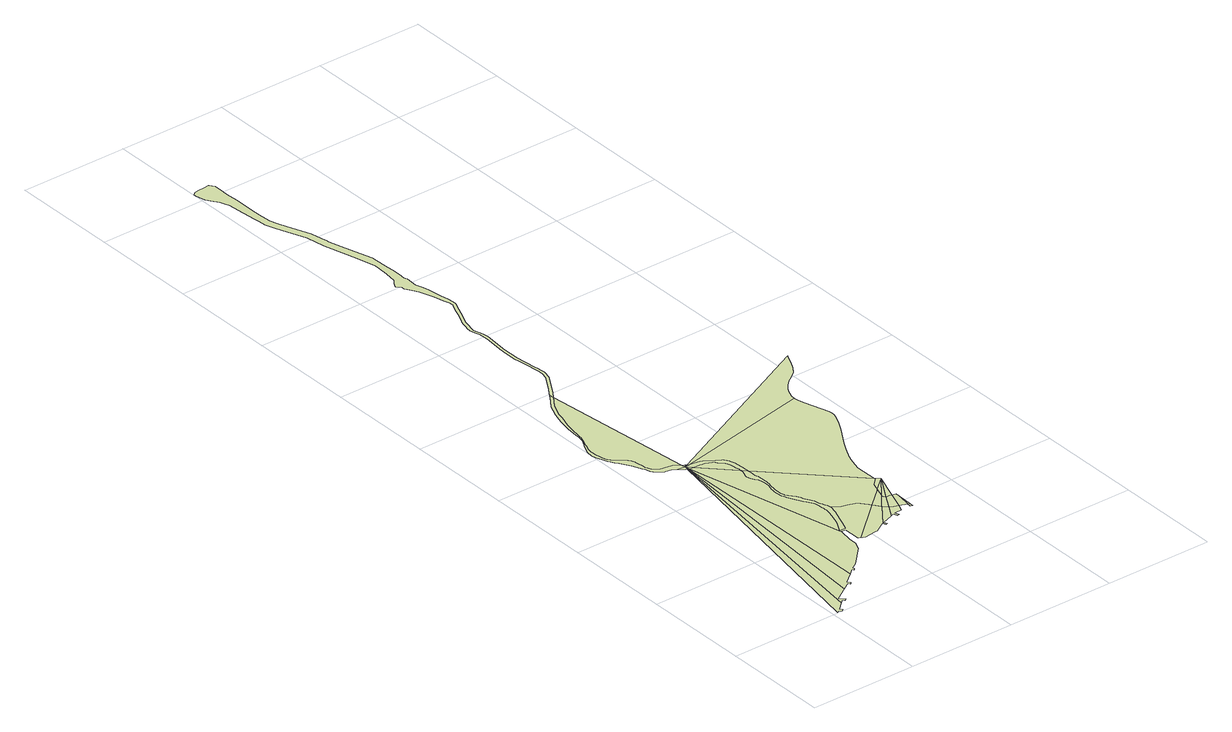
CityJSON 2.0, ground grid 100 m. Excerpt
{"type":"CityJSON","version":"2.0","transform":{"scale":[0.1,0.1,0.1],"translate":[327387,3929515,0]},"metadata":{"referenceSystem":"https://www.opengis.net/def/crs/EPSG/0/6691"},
"CityObjects":{
"landuse1":{"type":"LandUse","attributes":{"class":"203","LandUseDetailAttribute.orgLandUse":"10400","LandUseDetailAttribute.prefecture":"14","LandUseDetailAttribute.city":"14150","LandUseDetailAttribute.note":"都道府県","LandUseDetailAttribute.surveyYear":2015},"geometry":[{"type":"MultiSurface","lod":"1","boundaries":[[[0,1,2,3,4,5,6,7]]]}]},
"landuse2":{"type":"LandUse","attributes":{"class":"203","LandUseDetailAttribute.orgLandUse":"10400","LandUseDetailAttribute.prefecture":"14","LandUseDetailAttribute.city":"14150","LandUseDetailAttribute.note":"都道府県","LandUseDetailAttribute.surveyYear":2015},"geometry":[{"type":"MultiSurface","lod":"1","boundaries":[[[7,6,8,9,10,11,12,13,14]]]}]},
"landuse3":{"type":"LandUse","attributes":{"class":"203","LandUseDetailAttribute.orgLandUse":"10400","LandUseDetailAttribute.prefecture":"14","LandUseDetailAttribute.city":"14150","LandUseDetailAttribute.note":"都道府県","LandUseDetailAttribute.surveyYear":2015},"geometry":[{"type":"MultiSurface","lod":"1","boundaries":[[[14,13,15,16,17,18,19,20]]]}]},
"landuse4":{"type":"LandUse","attributes":{"class":"203","LandUseDetailAttribute.orgLandUse":"10400","LandUseDetailAttribute.prefecture":"14","LandUseDetailAttribute.city":"14150","LandUseDetailAttribute.note":"都道府県","LandUseDetailAttribute.surveyYear":2015},"geometry":[{"type":"MultiSurface","lod":"1","boundaries":[[[21,20,19,22,23,24,25,26,27,28,29,30,31,32]]]}]},
"landuse5":{"type":"LandUse","attributes":{"class":"204","LandUseDetailAttribute.orgLandUse":"10500","LandUseDetailAttribute.prefecture":"14","LandUseDetailAttribute.city":"14150","LandUseDetailAttribute.note":"都道府県","LandUseDetailAttribute.surveyYear":2015},"geometry":[{"type":"MultiSurface","lod":"1","boundaries":[[[33,34,35,36,37,38,0,39]]]}]},
"landuse6":{"type":"LandUse","attributes":{"class":"204","LandUseDetailAttribute.orgLandUse":"10500","LandUseDetailAttribute.prefecture":"14","LandUseDetailAttribute.city":"14150","LandUseDetailAttribute.note":"都道府県","LandUseDetailAttribute.surveyYear":2015},"geometry":[{"type":"MultiSurface","lod":"1","boundaries":[[[40,41,42,43,44,45,46,47,48,49,50,51,52,53,54,55,56,57,58,59,60,61,62,63,64,65,66,67,68,69,70,71,72,73,74,75,76,77,78,79,80,81,82,83,84,85,86,87,88,89,90,91,92,93,94,95,96,33,39,97,98,99,100,101,102,103,104,105,106,107,108,109,110,111,112,113,114,115,116,117,118,119,120,121,122,123,124,125,126,127,128,129,130,131,132,133,134,135,136,137,138,139,140,141,142,143,144,145,146,147,148,149,150,151,152,153,154,155,156]]]}]},
"landuse7":{"type":"LandUse","attributes":{"class":"204","LandUseDetailAttribute.orgLandUse":"10500","LandUseDetailAttribute.prefecture":"14","LandUseDetailAttribute.city":"14150","LandUseDetailAttribute.note":"都道府県","LandUseDetailAttribute.surveyYear":2015},"geometry":[{"type":"MultiSurface","lod":"1","boundaries":[[[39,0,7]]]}]},
"landuse8":{"type":"LandUse","attributes":{"class":"204","LandUseDetailAttribute.orgLandUse":"10500","LandUseDetailAttribute.prefecture":"14","LandUseDetailAttribute.city":"14150","LandUseDetailAttribute.note":"都道府県","LandUseDetailAttribute.surveyYear":2015},"geometry":[{"type":"MultiSurface","lod":"1","boundaries":[[[39,7,14]]]}]},
"landuse9":{"type":"LandUse","attributes":{"class":"204","LandUseDetailAttribute.orgLandUse":"10500","LandUseDetailAttribute.prefecture":"14","LandUseDetailAttribute.city":"14150","LandUseDetailAttribute.note":"都道府県","LandUseDetailAttribute.surveyYear":2015},"geometry":[{"type":"MultiSurface","lod":"1","boundaries":[[[39,14,20]]]}]},
"landuse10":{"type":"LandUse","attributes":{"class":"204","LandUseDetailAttribute.orgLandUse":"10500","LandUseDetailAttribute.prefecture":"14","LandUseDetailAttribute.city":"14150","LandUseDetailAttribute.note":"都道府県","LandUseDetailAttribute.surveyYear":2015},"geometry":[{"type":"MultiSurface","lod":"1","boundaries":[[[39,20,21,32]]]}]},
"landuse11":{"type":"LandUse","attributes":{"class":"203","LandUseDetailAttribute.orgLandUse":"10400","LandUseDetailAttribute.prefecture":"14","LandUseDetailAttribute.city":"14150","LandUseDetailAttribute.note":"都道府県","LandUseDetailAttribute.surveyYear":2015},"geometry":[{"type":"MultiSurface","lod":"1","boundaries":[[[156,155,154,153,152,151,150,149,148,147,146,145,144,143,142,141,140,139,138,137,136,135,134,133,132,131,130,129,128,127,126,125,124,123,122,121,120,119,118,117,116,115,114,113,112,111,110,109,108,107,106,105,104,103,102,101,100,99,98,97]]]}]},
"landuse12":{"type":"LandUse","attributes":{"class":"204","LandUseDetailAttribute.orgLandUse":"10500","LandUseDetailAttribute.prefecture":"14","LandUseDetailAttribute.city":"14150","LandUseDetailAttribute.note":"都道府県","LandUseDetailAttribute.surveyYear":2015},"geometry":[{"type":"MultiSurface","lod":"1","boundaries":[[[157,97,39,158]]]}]},
"landuse13":{"type":"LandUse","attributes":{"class":"204","LandUseDetailAttribute.orgLandUse":"10500","LandUseDetailAttribute.prefecture":"14","LandUseDetailAttribute.city":"14150","LandUseDetailAttribute.note":"都道府県","LandUseDetailAttribute.surveyYear":2015},"geometry":[{"type":"MultiSurface","lod":"1","boundaries":[[[39,32,159,160]]]}]},
"landuse14":{"type":"LandUse","attributes":{"class":"204","LandUseDetailAttribute.orgLandUse":"10500","LandUseDetailAttribute.prefecture":"14","LandUseDetailAttribute.city":"14150","LandUseDetailAttribute.note":"都道府県","LandUseDetailAttribute.surveyYear":2015},"geometry":[{"type":"MultiSurface","lod":"1","boundaries":[[[158,39,161]]]}]},
"landuse15":{"type":"LandUse","attributes":{"class":"204","LandUseDetailAttribute.orgLandUse":"10500","LandUseDetailAttribute.prefecture":"14","LandUseDetailAttribute.city":"14150","LandUseDetailAttribute.note":"都道府県","LandUseDetailAttribute.surveyYear":2015},"geometry":[{"type":"MultiSurface","lod":"1","boundaries":[[[161,39,162]]]}]},
"landuse16":{"type":"LandUse","attributes":{"class":"204","LandUseDetailAttribute.orgLandUse":"10500","LandUseDetailAttribute.prefecture":"14","LandUseDetailAttribute.city":"14150","LandUseDetailAttribute.note":"都道府県","LandUseDetailAttribute.surveyYear":2015},"geometry":[{"type":"MultiSurface","lod":"1","boundaries":[[[162,39,163]]]}]},
"landuse17":{"type":"LandUse","attributes":{"class":"204","LandUseDetailAttribute.orgLandUse":"10500","LandUseDetailAttribute.prefecture":"14","LandUseDetailAttribute.city":"14150","LandUseDetailAttribute.note":"都道府県","LandUseDetailAttribute.surveyYear":2015},"geometry":[{"type":"MultiSurface","lod":"1","boundaries":[[[164,165,166,167,168,169,170,171,172,173,174,175,176,177,178,179,180,181,182,183,163,39,160,184,185,186,187,188,189,190,191,192,193,194,195,196,197,198,199,200,201,202,203,204,205,206]]]}]},
"landuse18":{"type":"LandUse","attributes":{"class":"203","LandUseDetailAttribute.orgLandUse":"10400","LandUseDetailAttribute.prefecture":"14","LandUseDetailAttribute.city":"14150","LandUseDetailAttribute.note":"都道府県","LandUseDetailAttribute.surveyYear":2015},"geometry":[{"type":"MultiSurface","lod":"1","boundaries":[[[204,203,202,201,200,199,198,197,196,195,194,193,192,191,190,189,188,187,186,185,184,160,205]]]}]},
"landuse19":{"type":"LandUse","attributes":{"class":"204","LandUseDetailAttribute.orgLandUse":"10500","LandUseDetailAttribute.prefecture":"14","LandUseDetailAttribute.city":"14150","LandUseDetailAttribute.note":"都道府県","LandUseDetailAttribute.surveyYear":2015},"geometry":[{"type":"MultiSurface","lod":"1","boundaries":[[[205,207,208,209,210,211,212,213,214,215,216,217,218,219,220,221,222,223,224,225,226,227,228,229,230,231,232,233,234,235,236,237,238,239,240,241,242,243,244,245,246,247,248,249,250,251,252,253,254,255,256,257,258,259,260,261,262,263,264,265,266,267,268,269,270,271,272,273,274,275,276,277,278,279,280,281,282,283,284,285,286,287,288,289,290,291,292,293,294,295,296,297,298,299,300,301,302,303,304,305,206]]]}]},
"landuse20":{"type":"LandUse","attributes":{"class":"203","LandUseDetailAttribute.orgLandUse":"10400","LandUseDetailAttribute.prefecture":"14","LandUseDetailAttribute.city":"14150","LandUseDetailAttribute.note":"都道府県","LandUseDetailAttribute.surveyYear":2015},"geometry":[{"type":"MultiSurface","lod":"1","boundaries":[[[159,32,31,306,307,308,309,310,311,312,313,314,315,267,266,265,264,263,262,261,260,259,258,257,256,255,254,253,252,251,250,249,248,247,246,245,244,243,242,241,240,239,238,237,236,235,234,233,232,231,230,229,228,227,226,225,224,223,222,221,220,219,218,217,216,215,214,213,212,211,210,209,208,207,205,160]]]}]},
"landuse21":{"type":"LandUse","attributes":{"class":"203","LandUseDetailAttribute.orgLandUse":"10400","LandUseDetailAttribute.prefecture":"14","LandUseDetailAttribute.city":"14150","LandUseDetailAttribute.note":"都道府県","LandUseDetailAttribute.surveyYear":2015},"geometry":[{"type":"MultiSurface","lod":"1","boundaries":[[[310,309,316,317,318,319,320,321,322,323,324]]]}]},
"landuse22":{"type":"LandUse","attributes":{"class":"203","LandUseDetailAttribute.orgLandUse":"10400","LandUseDetailAttribute.prefecture":"14","LandUseDetailAttribute.city":"14150","LandUseDetailAttribute.note":"都道府県","LandUseDetailAttribute.surveyYear":2015},"geometry":[{"type":"MultiSurface","lod":"1","boundaries":[[[325,324,323,326,327,328,329,330]]]}]},
"landuse23":{"type":"LandUse","attributes":{"class":"203","LandUseDetailAttribute.orgLandUse":"10400","LandUseDetailAttribute.prefecture":"14","LandUseDetailAttribute.city":"14150","LandUseDetailAttribute.note":"都道府県","LandUseDetailAttribute.surveyYear":2015},"geometry":[{"type":"MultiSurface","lod":"1","boundaries":[[[331,330,329,332,333,334,335,336,337]]]}]},
"landuse24":{"type":"LandUse","attributes":{"class":"203","LandUseDetailAttribute.orgLandUse":"10400","LandUseDetailAttribute.prefecture":"14","LandUseDetailAttribute.city":"14150","LandUseDetailAttribute.note":"都道府県","LandUseDetailAttribute.surveyYear":2015},"geometry":[{"type":"MultiSurface","lod":"1","boundaries":[[[206,305,304,303,302,301,300,299,298,297,296,295,294,293,292,291,290,289,288,287,286,285,284,283,282,281,280,279,278,277,276,275,274,273,272,271,270,269,268,267,315,314,313,312,311,310,338,339,340,341]]]}]},
"landuse25":{"type":"LandUse","attributes":{"class":"203","LandUseDetailAttribute.orgLandUse":"10400","LandUseDetailAttribute.prefecture":"14","LandUseDetailAttribute.city":"14150","LandUseDetailAttribute.note":"都道府県","LandUseDetailAttribute.surveyYear":2015},"geometry":[{"type":"MultiSurface","lod":"1","boundaries":[[[342,343,324,325,330,344]]]}]},
"landuse26":{"type":"LandUse","attributes":{"class":"203","LandUseDetailAttribute.orgLandUse":"10400","LandUseDetailAttribute.prefecture":"14","LandUseDetailAttribute.city":"14150","LandUseDetailAttribute.note":"都道府県","LandUseDetailAttribute.surveyYear":2015},"geometry":[{"type":"MultiSurface","lod":"1","boundaries":[[[345,338,310,324,343]]]}]},
"landuse27":{"type":"LandUse","attributes":{"class":"203","LandUseDetailAttribute.orgLandUse":"10400","LandUseDetailAttribute.prefecture":"14","LandUseDetailAttribute.city":"14150","LandUseDetailAttribute.note":"都道府県","LandUseDetailAttribute.surveyYear":2015},"geometry":[{"type":"MultiSurface","lod":"1","boundaries":[[[346,347,344,330,331,337,348]]]}]},
"landuse28":{"type":"LandUse","attributes":{"class":"203","LandUseDetailAttribute.orgLandUse":"10400","LandUseDetailAttribute.prefecture":"14","LandUseDetailAttribute.city":"14150","LandUseDetailAttribute.note":"都道府県","LandUseDetailAttribute.surveyYear":2015},"geometry":[{"type":"MultiSurface","lod":"1","boundaries":[[[349,350,351,352]]]}]},
"landuse29":{"type":"LandUse","attributes":{"class":"203","LandUseDetailAttribute.orgLandUse":"10400","LandUseDetailAttribute.prefecture":"14","LandUseDetailAttribute.city":"14150","LandUseDetailAttribute.note":"都道府県","LandUseDetailAttribute.surveyYear":2015},"geometry":[{"type":"MultiSurface","lod":"1","boundaries":[[[353,348,337,354,349,355]]]}]},
"landuse30":{"type":"LandUse","attributes":{"class":"203","LandUseDetailAttribute.orgLandUse":"10400","LandUseDetailAttribute.prefecture":"14","LandUseDetailAttribute.city":"14150","LandUseDetailAttribute.note":"都道府県","LandUseDetailAttribute.surveyYear":2015},"geometry":[{"type":"MultiSurface","lod":"1","boundaries":[[[355,349,352]]]}]},
"landuse31":{"type":"LandUse","attributes":{"class":"203","LandUseDetailAttribute.orgLandUse":"10400","LandUseDetailAttribute.prefecture":"14","LandUseDetailAttribute.city":"14150","LandUseDetailAttribute.note":"都道府県","LandUseDetailAttribute.surveyYear":2015},"geometry":[{"type":"MultiSurface","lod":"1","boundaries":[[[356,357,358,359,360,361,362,363,364,365,366,367,368,369,370,371,372,373,374,375,376,377,378,379,163,183,182,181,180,179,178,177,176,175,174,173,172,171,170,169,168,167,166,165,164,206,341]]]}]},
"landuse32":{"type":"LandUse","attributes":{"class":"215","LandUseDetailAttribute.orgLandUse":"30308","LandUseDetailAttribute.prefecture":"14","LandUseDetailAttribute.city":"14150","LandUseDetailAttribute.note":"都道府県","LandUseDetailAttribute.surveyYear":2015},"geometry":[{"type":"MultiSurface","lod":"1","boundaries":[[[343,342,344,380]]]}]},
"landuse33":{"type":"LandUse","attributes":{"class":"215","LandUseDetailAttribute.orgLandUse":"30308","LandUseDetailAttribute.prefecture":"14","LandUseDetailAttribute.city":"14150","LandUseDetailAttribute.note":"都道府県","LandUseDetailAttribute.surveyYear":2015},"geometry":[{"type":"MultiSurface","lod":"1","boundaries":[[[381,338,345,343,380]]]}]},
"landuse34":{"type":"LandUse","attributes":{"class":"215","LandUseDetailAttribute.orgLandUse":"30308","LandUseDetailAttribute.prefecture":"14","LandUseDetailAttribute.city":"14150","LandUseDetailAttribute.note":"都道府県","LandUseDetailAttribute.surveyYear":2015},"geometry":[{"type":"MultiSurface","lod":"1","boundaries":[[[380,344,347,346,348,382]]]}]},
"landuse35":{"type":"LandUse","attributes":{"class":"215","LandUseDetailAttribute.orgLandUse":"30308","LandUseDetailAttribute.prefecture":"14","LandUseDetailAttribute.city":"14150","LandUseDetailAttribute.note":"都道府県","LandUseDetailAttribute.surveyYear":2015},"geometry":[{"type":"MultiSurface","lod":"1","boundaries":[[[341,340,339,338,381,383]]]}]},
"landuse36":{"type":"LandUse","attributes":{"class":"204","LandUseDetailAttribute.orgLandUse":"10500","LandUseDetailAttribute.prefecture":"14","LandUseDetailAttribute.city":"14150","LandUseDetailAttribute.note":"都道府県","LandUseDetailAttribute.surveyYear":2015},"geometry":[{"type":"MultiSurface","lod":"1","boundaries":[[[384,385,386,387,388,389,390,391,392,393,394,395,396,397,398,399,400,401,402,403,404,405,406,407,408,409,410,411,412,413,414,415,416,417,418,419,420,421,422,423,424,425,426,427,428,429,430,431,432,433,434,435,436,437,438,439,440,441,442,443,444,445,446,447,448,449,450,451,452,453,454,455,456,457,458,459,460,461,462,463,464,465,466,467,468,469,470,471,472,473,474,475,476,477,478,479,480,481,482,483,484,485,486,487,488,489,490,491,492,493,494,495,496,497,498,499,500,501,502,503,40,156]]]}]},
"landuse37":{"type":"LandUse","attributes":{"class":"203","LandUseDetailAttribute.orgLandUse":"10400","LandUseDetailAttribute.prefecture":"14","LandUseDetailAttribute.city":"14150","LandUseDetailAttribute.note":"都道府県","LandUseDetailAttribute.surveyYear":2015},"geometry":[{"type":"MultiSurface","lod":"1","boundaries":[[[504,505,506,507,508,509,510,511,512,513,514,515,516,162,163,379]]]}]}
},
"vertices":[
[471,2437,0],[46,4,0],[71,20,0],[90,1,0],[104,13,0],[85,33,0],[160,99,0],[472,2437,0],
[194,128,0],[210,110,0],[223,122,0],[184,167,0],[306,248,0],[310,251,0],[474,2436,0],
[383,295,0],[397,279,0],[412,292,0],[390,316,0],[485,394,0],[476,2435,0],
[483,2431,0],[540,440,0],[552,426,0],[564,438,0],[554,451,0],[610,486,0],[779,658,0],[793,685,0],[807,726,0],[813,814,0],[831,928,0],[485,2431,0],
[407,2481,0],[425,2466,0],[455,2445,0],[456,2444,0],[460,2442,0],[470,2438,0],[476,2470,0],
[314,3984,0],[262,3910,0],[216,3845,0],[165,3725,0],[146,3656,0],[135,3616,0],[124,3567,0],[112,3492,0],[105,3420,0],[104,3417,0],[102,3366,0],[101,3355,0],[100,3345,0],[97,3320,0],[89,3295,0],[78,3264,0],[66,3243,0],[61,3235,0],[54,3224,0],[41,3194,0],[36,3183,0],[26,3163,0],[20,3148,0],[13,3126,0],[9,3104,0],[5,3080,0],[5,3069,0],[6,3057,0],[8,3041,0],[12,3021,0],[33,2975,0],[52,2925,0],[54,2920,0],[64,2900,0],[80,2869,0],[100,2840,0],[112,2822,0],[145,2770,0],[163,2730,0],[183,2692,0],[194,2664,0],[203,2640,0],[221,2596,0],[221,2595,0],[227,2584,0],[233,2573,0],[259,2552,0],[286,2529,0],[296,2521,0],[306,2516,0],[326,2514,0],[333,2514,0],[348,2513,0],[356,2510,0],[363,2508,0],[380,2500,0],[396,2491,0],[472,2507,0],[461,2515,0],[432,2538,0],[421,2544,0],[412,2549,0],[399,2553,0],[385,2557,0],[351,2562,0],[324,2566,0],[307,2570,0],[295,2574,0],[284,2580,0],[272,2589,0],[262,2598,0],[255,2607,0],[246,2620,0],[237,2634,0],[232,2646,0],[227,2658,0],[221,2707,0],[218,2743,0],[215,2763,0],[212,2780,0],[205,2795,0],[199,2809,0],[191,2821,0],[180,2833,0],[152,2857,0],[113,2886,0],[93,2907,0],[79,2924,0],[74,2930,0],[66,2942,0],[61,2951,0],[55,2965,0],[52,2976,0],[47,2998,0],[43,3020,0],[39,3057,0],[35,3095,0],[35,3107,0],[35,3117,0],[36,3127,0],[39,3145,0],[43,3160,0],[61,3208,0],[67,3225,0],[96,3295,0],[102,3317,0],[106,3336,0],[109,3352,0],[111,3368,0],[112,3374,0],[130,3477,0],[143,3549,0],[179,3656,0],[192,3718,0],[241,3837,0],[287,3902,0],[318,3946,0],
[493,2493,0],[495,2492,0],
[503,2427,0],[522,2424,0],
[505,2487,0],
[509,2485,0],
[522,2479,0],
[824,2191,0],[820,2270,0],[818,2286,0],[814,2303,0],[810,2316,0],[805,2325,0],[795,2340,0],[786,2354,0],[779,2362,0],[773,2369,0],[726,2398,0],[659,2442,0],[645,2450,0],[634,2455,0],[620,2460,0],[605,2464,0],[572,2470,0],[544,2473,0],[533,2476,0],[524,2478,0],[523,2423,0],[552,2424,0],[584,2424,0],[595,2423,0],[607,2421,0],[618,2418,0],[629,2414,0],[659,2402,0],[688,2388,0],[696,2382,0],[703,2376,0],[718,2361,0],[736,2344,0],[748,2331,0],[760,2314,0],[764,2306,0],[769,2294,0],[777,2267,0],[783,2238,0],[786,2209,0],[790,2179,0],[789,2155,0],[829,2115,0],
[789,2150,0],[787,2124,0],[784,2112,0],[781,2101,0],[774,2081,0],[772,2076,0],[764,2052,0],[764,2045,0],[765,2034,0],[768,2022,0],[773,2009,0],[781,1994,0],[789,1981,0],[801,1967,0],[810,1955,0],[819,1911,0],[820,1906,0],[820,1895,0],[820,1859,0],[819,1848,0],[817,1838,0],[810,1810,0],[802,1780,0],[797,1758,0],[794,1731,0],[794,1711,0],[796,1692,0],[799,1673,0],[803,1654,0],[810,1633,0],[819,1610,0],[850,1548,0],[882,1481,0],[898,1459,0],[910,1438,0],[920,1420,0],[928,1401,0],[934,1376,0],[941,1344,0],[943,1320,0],[946,1295,0],[944,1279,0],[945,1261,0],[942,1245,0],[939,1224,0],[925,1171,0],[909,1114,0],[894,1075,0],[879,1041,0],[866,1015,0],[836,959,0],[886,953,0],[897,977,0],[926,1054,0],[966,1161,0],[979,1199,0],[988,1234,0],[993,1254,0],[996,1270,0],[996,1283,0],[995,1286,0],[995,1294,0],[990,1315,0],[982,1336,0],[974,1354,0],[968,1367,0],[959,1403,0],[955,1435,0],[936,1469,0],[915,1502,0],[908,1522,0],[903,1539,0],[893,1558,0],[885,1573,0],[883,1577,0],[861,1604,0],[841,1625,0],[835,1635,0],[830,1643,0],[826,1659,0],[822,1675,0],[819,1700,0],[817,1722,0],[817,1741,0],[818,1756,0],[822,1787,0],[827,1816,0],[833,1842,0],[833,1846,0],[838,1864,0],[840,1883,0],[842,1901,0],[842,1923,0],[842,1931,0],[841,1961,0],[836,1997,0],[830,2029,0],[830,2062,0],[830,2094,0],
[834,943,0],[876,938,0],[876,778,0],[894,771,0],[1272,1098,0],[1256,1120,0],[1216,1176,0],[1187,1199,0],[1124,1216,0],[1056,1233,0],
[913,764,0],[929,758,0],[934,757,0],[1034,765,0],[1037,766,0],[1063,768,0],[1163,829,0],[1163,827,0],[1322,1032,0],
[1338,1011,0],[1176,795,0],[1194,803,0],[1181,837,0],[1288,874,0],[1359,994,0],
[1382,975,0],[1320,885,0],[1332,847,0],[1350,851,0],[1338,891,0],[1410,896,0],[1432,958,0],
[1451,1253,0],[1478,1332,0],[1539,1386,0],[1539,1401,0],
[1421,1130,0],[1420,1158,0],[1436,1124,0],
[1420,1159,0],
[1475,1124,0],[1441,1122,0],[1490,1120,0],
[1505,934,0],[1498,895,0],[1523,891,0],[1523,929,0],
[1527,1108,0],[1483,940,0],[1526,1058,0],
[1537,1604,0],[1549,1657,0],[1561,1702,0],[1573,1740,0],[1585,1772,0],[1600,1807,0],[1622,1852,0],[1649,1906,0],[1684,1965,0],[1720,2025,0],[1758,2085,0],[1795,2143,0],[1824,2198,0],[1827,2202,0],[1842,2225,0],[1882,2312,0],[1890,2348,0],[1891,2379,0],[1888,2408,0],[1869,2476,0],[1844,2554,0],[1820,2631,0],[1802,2701,0],[1799,2738,0],
[1577,1360,0],
[1577,1361,0],
[1577,1359,0],
[1577,1363,0],
[361,4007,0],[410,4085,0],[484,4210,0],[501,4272,0],[501,4285,0],[498,4322,0],[493,4372,0],[492,4375,0],[476,4513,0],[466,4584,0],[464,4675,0],[470,4773,0],[481,4923,0],[485,4985,0],[479,5040,0],[455,5128,0],[462,5172,0],[471,5203,0],[481,5249,0],[491,5281,0],[528,5358,0],[564,5451,0],[589,5510,0],[595,5521,0],[600,5538,0],[601,5567,0],[595,5624,0],[581,5696,0],[563,5829,0],[550,5886,0],[522,5950,0],[532,6063,0],[521,6090,0],[526,6155,0],[523,6240,0],[520,6327,0],[513,6481,0],[456,6688,0],[415,6811,0],[396,6887,0],[393,6904,0],[381,6962,0],[363,7064,0],[282,7280,0],[255,7349,0],[229,7424,0],[222,7517,0],[219,7596,0],[218,7839,0],[216,7952,0],[218,8046,0],[216,8101,0],[185,8146,0],[125,8141,0],[100,8139,0],[77,8137,0],[29,8124,0],[9,8108,0],[10,8078,0],[15,8050,0],[30,7995,0],[54,7955,0],[98,7890,0],[117,7839,0],[128,7809,0],[141,7649,0],[151,7528,0],[156,7481,0],[165,7400,0],[191,7324,0],[218,7255,0],[298,7039,0],[317,6937,0],[326,6882,0],[332,6862,0],[389,6650,0],[406,6586,0],[461,6383,0],[461,6370,0],[454,6221,0],[435,6107,0],[410,6076,0],[390,6046,0],[386,6025,0],[399,6019,0],[411,6004,0],[421,5984,0],[423,5961,0],[443,5919,0],[483,5847,0],[532,5717,0],[552,5625,0],[567,5568,0],[570,5541,0],[570,5529,0],[564,5518,0],[538,5459,0],[502,5367,0],[465,5290,0],[464,5286,0],[456,5257,0],[445,5211,0],[437,5180,0],[429,5136,0],[446,5076,0],[454,5048,0],[460,4993,0],[456,4931,0],[445,4781,0],[439,4684,0],[441,4592,0],[450,4521,0],[463,4414,0],[467,4384,0],[469,4363,0],[473,4330,0],[476,4280,0],[458,4218,0],[385,4093,0],[336,4016,0],
[1803,2777,0],[1815,2817,0],[1833,2855,0],[1855,2891,0],[1880,2923,0],[1927,2966,0],[1951,2982,0],[1995,3010,0],[2037,3049,0],[2079,3104,0],[2115,3174,0],[2144,3240,0],[2157,3268,0]
]}
